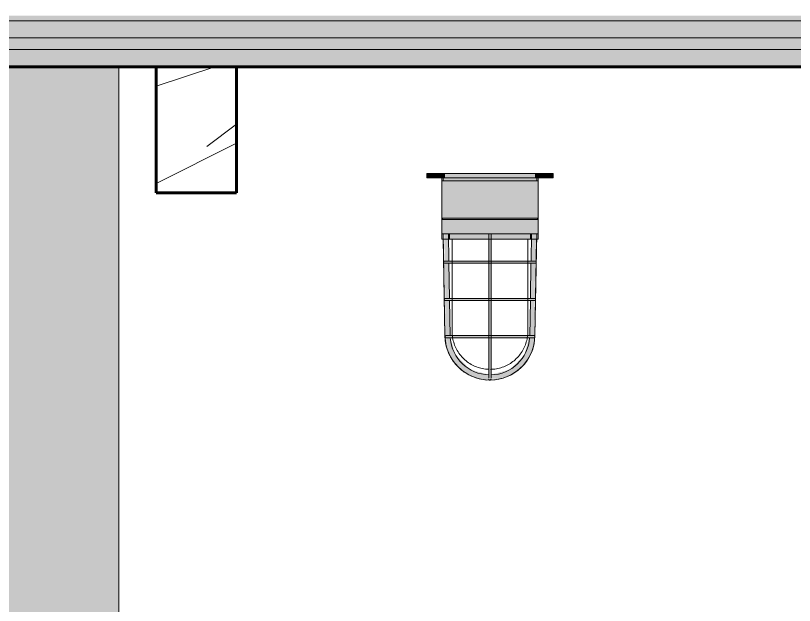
# Model space of a CAD drawing. Header units: inches. Extents: x 2872 to 9394, y -6 to 375.
# Drawn here: x 6755.53 to 6789.47, y 241.53 to 267.23 of the extents above; entities that cross this region are included whole.
import ezdxf

# ---------------------------------------------------------------- set-up
doc = ezdxf.new("R2010")
doc.units = ezdxf.units.IN
doc.header["$MEASUREMENT"] = 0
for name, color, linetype, lineweight in [('0-3', 10, 'Continuous', 9), ('0-4', 90, 'Continuous', 5), ('A-FLOR-1', 8, 'Continuous', 5), ('A-FLOR-2', 7, 'Continuous', 60), ('A-FLOR-MCUT-1', 250, 'Continuous', 18), ('A-FLOR-PATT-2', 253, 'Continuous', 9), ('A-FLOR-PATT-3', 10, 'Continuous', 9), ('E-LITE-EQPM', 33, 'Continuous', 9), ('I-WALL', 2, 'Continuous', 18), ('I-WALL-1', 2, 'Continuous', 5), ('S-BEAM', 12, 'Continuous', 9), ('S-BEAM-3', 7, 'Continuous', 60)]:
    doc.layers.add(name, color=color, linetype=linetype, lineweight=lineweight)
pattern_1 = [(0, (0, 0), (0, 2.399), []), (315, (0, 0), (2.3985062, 0), [3.393, -3.393]), (45, (0, 0), (2.3985062, 0), [3.393, -3.393])]

# ---------------------------------------------------------------- blocks, each defined once
blk = doc.blocks.new('CTR - 1st Phase - Shell_rvt-6-INTERIOR ELEVATION - CORRIDOR EAST _202_E_ - 2ND FLOOR - WEST WALL')
at = {"layer": 'A-FLOR-1'}
blk.add_hatch(color=256, dxfattribs=at).paths.add_polyline_path([(2972.63, 265.75), (3479.224, 265.75), (3479.224, 266), (3481.174, 266), (3481.174, 266.25), (2447.196, 266.25), (2447.196, 265.75), (2964.407, 265.75)], flags=0)
at = {"layer": 'A-FLOR-PATT-2'}
h = blk.add_hatch(dxfattribs=at)
h.set_pattern_fill('FP_2', color=256, style=0, pattern_type=2)
h.set_pattern_definition([(0, (0, 0), (7.68, 1.92), [0.634, -5.126, 0.634, -5.126, -30.72]), (0, (0, 0), (7.68, 1.92), [-11.52, 0.634, -10.886, 0.634, -5.126, -13.44]), (0, (0, 0), (7.68, 1.92), [-28.8, 0.634, -3.206, 0.634, -8.966]), (120, (2.88, 0.96), (-5.5027688, 5.6910751), [0.634, -5.126, 0.634, -5.126, -30.72]), (120, (2.88, 0.96), (-5.5027688, 5.6910751), [-11.52, 0.634, -10.886, 0.634, -5.126, -13.44]), (120, (2.88, 0.96), (-5.5027688, 5.6910751), [-28.8, 0.634, -3.206, 0.634, -8.966]), (240, (3.84, 4.8), (-2.1772312, -7.6110751), [0.634, -5.126, 0.634, -5.126, -30.72]), (240, (3.84, 4.8), (-2.1772312, -7.6110751), [-11.52, 0.634, -10.886, 0.634, -5.126, -13.44]), (240, (3.84, 4.8), (-2.1772312, -7.6110751), [-28.8, 0.634, -3.206, 0.634, -8.966])])
h.paths.add_polyline_path([(2980.854, 266.25), (3481.174, 266.25), (3481.174, 267), (2447.196, 267), (2447.196, 266.25), (2972.63, 266.25)], flags=0)
at = {"layer": 'A-FLOR-PATT-3'}
h = blk.add_hatch(dxfattribs=at)
h.set_pattern_fill('FP_3', color=256, style=0, pattern_type=2)
h.set_pattern_definition(pattern_1)
h.paths.add_polyline_path([(3479.224, 267), (3481.174, 267), (3481.174, 267.226), (2447.196, 267.226), (2447.196, 267), (3466.063, 267)], flags=0)
h = blk.add_hatch(dxfattribs=at)
h.set_pattern_fill('FP_3', color=256, style=0, pattern_type=2)
h.set_pattern_definition(pattern_1)
h.paths.add_polyline_path([(3309.809, 265), (3479.224, 265), (3479.224, 265.75), (2447.196, 265.75), (2447.196, 265), (3304.475, 265)], flags=0)
at = {"layer": 'A-FLOR-2'}
blk.add_line((2447.196, 265), (3481.174, 265), dxfattribs=at)
at = {"layer": 'A-FLOR-MCUT-1'}
for p, q in [((3481.174, 267), (2447.196, 267)), ((3481.174, 266.25), (2447.196, 266.25)), ((3481.174, 265.75), (2447.196, 265.75))]:
    blk.add_line(p, q, dxfattribs=at)
blk = doc.blocks.new('LVL-Laminated Veneer Lumber - 4X6 S_ PINE - NO_ 1-V58-INTERIOR ELEVATION - CORRIDOR EAST _202_E_ - 2ND FLOOR - WEST WALL')
at = {"layer": 'S-BEAM'}
h = blk.add_hatch(dxfattribs=at)
h.set_pattern_fill('FP_36', color=256, style=0, pattern_type=2)
h.set_pattern_definition([(216.87, (3.199, 7.997), (23.9897714, 15.9936429), [3.998, -35.986]), (206.565, (7.997, 5.598), (-7.9970807, -7.996619), [8.941, -8.941]), (198.435, (7.997, 1.599), (-15.9938446, -7.9970983), [5.058, -20.23])])
h.paths.add_polyline_path([(2658.874, 259.5), (2658.874, 265), (2655.374, 265), (2655.374, 259.5)], flags=0)
at = {"layer": 'S-BEAM-3'}
for p, q in [((2658.874, 265), (2655.374, 265)), ((2655.374, 265), (2655.374, 259.5)), ((2658.874, 259.5), (2658.874, 265)), ((2655.374, 259.5), (2658.874, 259.5))]:
    blk.add_line(p, q, dxfattribs=at)
blk = doc.blocks.new('CTR - 1st Phase - Structure_rvt-6-INTERIOR ELEVATION - CORRIDOR EAST _202_E_ - 2ND FLOOR - WEST WALL')
at = {"layer": '0-3'}
blk.add_blockref('LVL-Laminated Veneer Lumber - 4X6 S_ PINE - NO_ 1-V58-INTERIOR ELEVATION - CORRIDOR EAST _202_E_ - 2ND FLOOR - WEST WALL', (0, 0), dxfattribs=at)
blk = doc.blocks.new('Lighting-Flood-Cooper-All-Pro-VT1730-LED - Lighting-Flood-Cooper-All-Pro-VT1730-LED-2279368-INTERIOR ELEVATION - CORRIDOR EAST _202_E_ - 2ND FLOOR - WEST WALL')
at = {"layer": 'E-LITE-EQPM'}
for points in [[(2859.219, 260.156), (2859.367, 260.156), (2859.367, 260.344), (2859.176, 260.344), (2859.19, 260.156)], [(2859.367, 260.156), (2859.575, 260.156), (2859.575, 260.344), (2859.367, 260.344)], [(2859.72, 260.156), (2859.938, 260.156), (2859.924, 260.344), (2859.575, 260.344), (2859.575, 260.156)], [(2863.326, 258.406), (2864.024, 258.406), (2864.024, 260.031), (2859.824, 260.031), (2859.824, 258.406), (2863.233, 258.406)], [(2863.524, 260.031), (2863.961, 260.031), (2863.961, 260.156), (2859.886, 260.156), (2859.886, 260.031), (2863.477, 260.031)], [(2863.816, 260.156), (2863.909, 260.156), (2863.899, 260.344), (2859.938, 260.344), (2859.949, 260.156), (2863.809, 260.156)], [(2863.909, 260.156), (2864.272, 260.156), (2864.272, 260.344), (2863.909, 260.344), (2863.909, 260.195)], [(2864.272, 260.156), (2864.481, 260.156), (2864.481, 260.344), (2864.272, 260.344)], [(2864.672, 260.156), (2864.657, 260.344), (2864.481, 260.344), (2864.481, 260.156), (2864.657, 260.156)], [(2863.735, 257.719), (2864.024, 257.719), (2864.024, 258.344), (2859.824, 258.344), (2859.824, 257.719), (2863.735, 257.719)], [(2862.243, 258.344), (2863.992, 258.344), (2863.992, 258.406), (2859.855, 258.406), (2859.855, 258.344), (2862.011, 258.344)], [(2859.965, 253.272), (2860.008, 253.283), (2859.909, 257.719), (2859.887, 257.719), (2859.938, 254.662), (2859.952, 254.176), (2859.965, 253.272)], [(2863.883, 253.272), (2863.939, 256.33), (2863.947, 256.972), (2863.955, 257.719), (2863.916, 257.719), (2863.85, 253.273), (2863.877, 253.272)], [(2863.574, 254.815), (2863.884, 254.833), (2863.857, 254.908), (2861.971, 254.888), (2861.924, 254.864), (2861.877, 254.89), (2861.869, 254.908), (2859.971, 254.891), (2859.963, 254.833), (2860.124, 254.815), (2860.223, 254.815), (2861.877, 254.819), (2861.896, 254.855), (2861.94, 254.859), (2861.971, 254.836), (2861.971, 254.815), (2863.542, 254.815)], [(2861.868, 251.346), (2862.206, 251.37), (2862.501, 251.438), (2862.782, 251.547), (2863.195, 251.811), (2863.415, 252.043), (2863.639, 252.364), (2863.751, 252.616), (2863.831, 252.87), (2863.861, 253.043), (2863.861, 253.273), (2863.85, 253.258), (2863.831, 253.205), (2863.819, 253.19), (2863.613, 252.422), (2863.106, 251.8), (2862.345, 251.438), (2861.948, 251.42), (2861.912, 251.362), (2861.891, 251.378), (2861.889, 251.431), (2861.877, 251.438), (2861.459, 251.459), (2860.741, 251.8), (2860.209, 252.454), (2860.009, 253.208), (2859.994, 253.209), (2859.978, 253.272), (2859.97, 253.272), (2860.017, 252.87), (2860.042, 252.751), (2860.266, 252.256), (2860.588, 251.872), (2860.857, 251.668), (2861.1, 251.526), (2861.608, 251.37), (2861.823, 251.356)], [(2862.35, 253.19), (2863.853, 253.209), (2863.827, 253.283), (2861.958, 253.266), (2861.94, 253.241), (2861.897, 253.248), (2861.888, 253.281), (2861.877, 253.283), (2860, 253.263), (2859.998, 253.209), (2860.465, 253.19), (2861.881, 253.193), (2861.899, 253.231), (2861.956, 253.225), (2861.971, 253.19), (2862.345, 253.19)]]:
    blk.add_hatch(color=256, dxfattribs=at).paths.add_polyline_path(points, flags=0)
h = blk.add_hatch(color=256, dxfattribs=at)
h.paths.add_polyline_path([(2861.971, 251.438), (2862.345, 251.438), (2863.107, 251.8), (2863.639, 252.454), (2863.822, 253.203), (2863.633, 253.19), (2863.415, 252.422), (2862.782, 251.8), (2861.971, 251.585), (2861.971, 251.526)], flags=0)
h.paths.add_polyline_path([(2861.673, 251.438), (2861.877, 251.438), (2861.877, 251.585), (2861.066, 251.8), (2860.422, 252.458), (2860.192, 253.19), (2860.027, 253.199), (2860.209, 252.454), (2860.741, 251.8), (2861.502, 251.438), (2861.608, 251.438)], flags=0)
h.paths.add_polyline_path([(2860.009, 253.28), (2860.093, 253.283), (2860.19, 253.283), (2860.163, 254.823), (2860.046, 254.82), (2859.982, 254.815), (2860.008, 253.283)], flags=0)
h.paths.add_polyline_path([(2863.839, 253.28), (2863.866, 254.83), (2863.684, 254.815), (2863.675, 253.283), (2863.839, 253.28)], flags=0)
h.paths.add_polyline_path([(2859.98, 254.905), (2860.062, 254.908), (2860.161, 254.921), (2860.135, 256.449), (2860.026, 256.443), (2859.953, 256.44), (2859.98, 254.908)], flags=0)
h.paths.add_polyline_path([(2863.867, 254.905), (2863.894, 256.455), (2863.713, 256.44), (2863.686, 254.908), (2863.857, 254.908)], flags=0)
h.paths.add_polyline_path([(2859.952, 256.53), (2860.035, 256.533), (2860.133, 256.533), (2860.112, 257.719), (2859.931, 257.719), (2859.952, 256.533)], flags=0)
h.paths.add_polyline_path([(2863.896, 256.53), (2863.916, 257.719), (2863.735, 257.719), (2863.735, 256.533), (2863.885, 256.533)], flags=0)
h = blk.add_hatch(color=256, dxfattribs=at)
h.paths.add_polyline_path([(2863.664, 257.493), (2863.692, 257.493), (2863.692, 257.719), (2861.959, 257.719), (2861.98, 257.493), (2863.574, 257.493)], flags=0)
h.paths.add_polyline_path([(2860.303, 257.493), (2861.879, 257.493), (2861.877, 257.719), (2860.156, 257.719), (2860.156, 257.493), (2860.274, 257.493)], flags=0)
h = blk.add_hatch(color=256, dxfattribs=at)
h.paths.add_polyline_path([(2861.918, 253.272), (2861.959, 253.283), (2861.971, 254.044), (2861.956, 254.85), (2861.924, 254.859), (2861.877, 254.839), (2861.897, 253.272), (2861.908, 253.272)], flags=0)
h.paths.add_polyline_path([(2861.933, 254.864), (2861.971, 254.896), (2861.952, 256.476), (2861.951, 256.499), (2861.971, 256.533), (2861.95, 257.719), (2861.888, 257.7), (2861.877, 256.972), (2861.899, 256.492), (2861.89, 256.476), (2861.877, 256.44), (2861.896, 254.871), (2861.924, 254.864)], flags=0)
h = blk.add_hatch(color=256, dxfattribs=at)
h.paths.add_polyline_path([(2863.434, 256.44), (2863.912, 256.458), (2863.885, 256.533), (2861.971, 256.512), (2861.954, 256.475), (2861.971, 256.44), (2863.427, 256.44)], flags=0)
h.paths.add_polyline_path([(2860.098, 256.44), (2860.186, 256.44), (2861.877, 256.444), (2861.899, 256.483), (2861.891, 256.499), (2861.825, 256.533), (2859.95, 256.53), (2859.935, 256.458), (2860.083, 256.44)], flags=0)
h = blk.add_hatch(color=256, dxfattribs=at)
h.paths.add_polyline_path([(2861.929, 251.356), (2861.971, 251.557), (2861.95, 253.071), (2861.947, 253.233), (2861.889, 253.225), (2861.881, 253.19), (2861.877, 251.438), (2861.906, 251.42), (2861.906, 251.364), (2861.925, 251.357)], flags=0)
h.paths.add_polyline_path([(2861.924, 253.238), (2861.946, 253.242), (2861.95, 253.272), (2861.89, 253.254), (2861.921, 253.239)], flags=0)
for p, q in [((2859.174, 260.344), (2859.174, 260.156)), ((2859.176, 260.344), (2859.367, 260.344)), ((2859.367, 260.156), (2859.176, 260.156)), ((2859.367, 260.344), (2859.575, 260.344)), ((2859.367, 260.344), (2859.367, 260.156)), ((2859.575, 260.156), (2859.367, 260.156)), ((2859.575, 260.344), (2859.938, 260.344)), ((2859.938, 260.156), (2859.575, 260.156)), ((2859.824, 257.493), (2859.824, 260.344)), ((2859.824, 260.344), (2864.024, 260.344)), ((2859.824, 260.031), (2859.824, 258.406)), ((2859.824, 260.031), (2864.024, 260.031)), ((2859.886, 260.156), (2859.886, 260.031)), ((2859.938, 260.344), (2863.909, 260.344)), ((2859.938, 260.156), (2859.938, 260.344)), ((2863.909, 260.156), (2859.938, 260.156)), ((2863.909, 260.344), (2864.272, 260.344)), ((2863.909, 260.344), (2863.909, 260.156)), ((2864.272, 260.156), (2863.909, 260.156)), ((2863.961, 260.031), (2863.961, 260.156)), ((2864.024, 260.344), (2864.024, 257.493)), ((2864.024, 258.406), (2864.024, 260.031)), ((2864.272, 260.344), (2864.481, 260.344)), ((2864.481, 260.156), (2864.272, 260.156)), ((2864.481, 260.344), (2864.672, 260.344)), ((2864.481, 260.344), (2864.481, 260.156)), ((2864.672, 260.156), (2864.481, 260.156)), ((2864.674, 260.156), (2864.674, 260.344)), ((2859.824, 258.406), (2864.024, 258.406)), ((2859.824, 258.344), (2859.824, 257.719)), ((2859.824, 258.344), (2864.024, 258.344)), ((2859.855, 258.406), (2859.855, 258.344)), ((2863.992, 258.344), (2863.992, 258.406)), ((2864.024, 257.719), (2864.024, 258.344)), ((2859.824, 257.719), (2864.024, 257.719)), ((2859.884, 257.719), (2859.962, 253.272)), ((2860.113, 257.719), (2860.133, 256.533)), ((2860.156, 257.719), (2860.156, 257.493)), ((2861.877, 257.72), (2861.877, 253.273)), ((2861.971, 253.273), (2861.971, 257.72)), ((2863.692, 257.493), (2863.692, 257.719)), ((2863.735, 257.719), (2863.714, 256.533)), ((2863.886, 253.272), (2863.963, 257.719)), ((2864.024, 257.493), (2859.824, 257.493)), ((2859.888, 257.493), (2859.962, 253.274)), ((2860.156, 257.493), (2861.879, 257.493)), ((2860.274, 257.493), (2860.274, 253.465)), ((2861.969, 257.493), (2863.692, 257.493)), ((2863.574, 253.465), (2863.574, 257.493)), ((2863.959, 257.493), (2863.886, 253.274)), ((2860.076, 256.44), (2860.103, 256.44)), ((2860.135, 256.449), (2860.161, 254.921)), ((2863.713, 256.44), (2863.686, 254.921)), ((2860.103, 254.815), (2860.122, 254.815)), ((2860.163, 254.823), (2860.19, 253.279)), ((2863.684, 254.818), (2863.657, 253.279)), ((2860.131, 253.19), (2860.151, 253.19)), ((2861.877, 253.189), (2861.877, 252.897)), ((2861.877, 251.585), (2861.877, 251.8)), ((2861.877, 251.438), (2861.877, 251.572)), ((2861.971, 251.8), (2861.971, 251.585)), ((2861.971, 251.572), (2861.971, 251.438))]:
    blk.add_line(p, q, dxfattribs=at)
at = {"layer": 'E-LITE-EQPM', "flags": 128}
for points in [[(2859.952, 256.44), (2859.95, 256.44), (2859.948, 256.44), (2859.946, 256.44), (2859.944, 256.44), (2859.942, 256.441), (2859.941, 256.441), (2859.939, 256.441), (2859.937, 256.442), (2859.935, 256.443), (2859.934, 256.443), (2859.932, 256.444), (2859.93, 256.445), (2859.928, 256.446), (2859.927, 256.447), (2859.925, 256.448), (2859.924, 256.449), (2859.922, 256.45), (2859.921, 256.451), (2859.919, 256.453), (2859.918, 256.454), (2859.917, 256.455), (2859.916, 256.457), (2859.914, 256.458), (2859.913, 256.46), (2859.912, 256.461), (2859.911, 256.463), (2859.91, 256.464), (2859.91, 256.466), (2859.909, 256.468), (2859.908, 256.47), (2859.907, 256.471), (2859.907, 256.473), (2859.906, 256.475), (2859.906, 256.477), (2859.906, 256.479), (2859.905, 256.48), (2859.905, 256.482), (2859.905, 256.484), (2859.905, 256.486), (2859.905, 256.488), (2859.905, 256.49), (2859.905, 256.492), (2859.905, 256.493), (2859.906, 256.495), (2859.906, 256.497), (2859.907, 256.499), (2859.907, 256.501), (2859.908, 256.503), (2859.908, 256.504), (2859.909, 256.506), (2859.91, 256.508), (2859.911, 256.509), (2859.912, 256.511), (2859.913, 256.513), (2859.914, 256.514), (2859.915, 256.516), (2859.916, 256.517), (2859.917, 256.518), (2859.919, 256.52), (2859.92, 256.521), (2859.922, 256.522), (2859.923, 256.523), (2859.924, 256.525), (2859.926, 256.526), (2859.928, 256.527), (2859.929, 256.528), (2859.931, 256.528), (2859.933, 256.529), (2859.934, 256.53), (2859.936, 256.531), (2859.938, 256.531), (2859.94, 256.532), (2859.941, 256.532), (2859.943, 256.533), (2859.945, 256.533), (2859.947, 256.533), (2859.949, 256.533), (2859.951, 256.533), (2859.952, 256.533)], [(2859.952, 256.533), (2859.953, 256.533), (2859.958, 256.533), (2859.966, 256.533), (2859.977, 256.533), (2859.991, 256.533), (2860.008, 256.533)], [(2863.896, 256.533), (2863.894, 256.533), (2863.889, 256.533), (2863.882, 256.533), (2863.871, 256.533), (2863.856, 256.533), (2863.839, 256.533), (2863.819, 256.533), (2863.796, 256.533), (2863.769, 256.533), (2863.74, 256.533), (2863.708, 256.533), (2863.673, 256.533), (2863.635, 256.533), (2863.594, 256.533), (2863.551, 256.533), (2863.505, 256.533), (2863.457, 256.533), (2863.406, 256.533), (2863.353, 256.533), (2863.298, 256.533), (2863.24, 256.533), (2863.18, 256.533), (2863.118, 256.533), (2863.055, 256.533), (2862.989, 256.533), (2862.922, 256.533), (2862.853, 256.533), (2862.783, 256.533), (2862.711, 256.533), (2862.638, 256.533), (2862.564, 256.533), (2862.489, 256.533), (2862.413, 256.533), (2862.336, 256.533), (2862.259, 256.533), (2862.181, 256.533), (2862.103, 256.533), (2862.024, 256.533), (2861.945, 256.533), (2861.866, 256.533), (2861.787, 256.533), (2861.709, 256.533), (2861.631, 256.533), (2861.553, 256.533), (2861.476, 256.533), (2861.399, 256.533), (2861.324, 256.533), (2861.249, 256.533), (2861.175, 256.533), (2861.103, 256.533), (2861.032, 256.533), (2860.962, 256.533), (2860.894, 256.533), (2860.828, 256.533), (2860.763, 256.533), (2860.7, 256.533), (2860.64, 256.533), (2860.581, 256.533), (2860.524, 256.533), (2860.47, 256.533), (2860.418, 256.533), (2860.368, 256.533), (2860.321, 256.533), (2860.276, 256.533), (2860.234, 256.533), (2860.195, 256.533), (2860.158, 256.533), (2860.124, 256.533), (2860.094, 256.533), (2860.066, 256.533), (2860.041, 256.533), (2860.019, 256.533), (2860, 256.533), (2859.984, 256.533), (2859.972, 256.533), (2859.962, 256.533), (2859.956, 256.533), (2859.952, 256.533), (2859.952, 256.533)], [(2860.019, 256.44), (2860, 256.44), (2859.984, 256.44), (2859.972, 256.44), (2859.962, 256.44), (2859.956, 256.44), (2859.952, 256.44), (2859.952, 256.44)], [(2859.952, 256.44), (2859.953, 256.44), (2859.958, 256.44), (2859.966, 256.44), (2859.977, 256.44), (2859.991, 256.44), (2860.008, 256.44), (2860.029, 256.44), (2860.052, 256.44), (2860.078, 256.44), (2860.107, 256.44), (2860.14, 256.44), (2860.175, 256.44), (2860.212, 256.44), (2860.253, 256.44), (2860.296, 256.44), (2860.342, 256.44), (2860.39, 256.44), (2860.441, 256.44), (2860.494, 256.44), (2860.55, 256.44), (2860.608, 256.44), (2860.667, 256.44), (2860.729, 256.44), (2860.793, 256.44), (2860.858, 256.44), (2860.925, 256.44), (2860.994, 256.44), (2861.065, 256.44), (2861.136, 256.44), (2861.209, 256.44), (2861.283, 256.44), (2861.358, 256.44), (2861.434, 256.44), (2861.511, 256.44), (2861.589, 256.44), (2861.667, 256.44), (2861.745, 256.44), (2861.824, 256.44), (2861.902, 256.44), (2861.981, 256.44), (2862.06, 256.44), (2862.139, 256.44), (2862.217, 256.44), (2862.295, 256.44), (2862.372, 256.44), (2862.448, 256.44), (2862.524, 256.44), (2862.598, 256.44), (2862.672, 256.44), (2862.744, 256.44), (2862.815, 256.44), (2862.885, 256.44), (2862.953, 256.44), (2863.02, 256.44), (2863.084, 256.44), (2863.147, 256.44), (2863.208, 256.44), (2863.267, 256.44), (2863.323, 256.44), (2863.378, 256.44), (2863.43, 256.44), (2863.48, 256.44), (2863.527, 256.44), (2863.571, 256.44), (2863.613, 256.44), (2863.653, 256.44), (2863.689, 256.44), (2863.723, 256.44), (2863.754, 256.44), (2863.782, 256.44), (2863.807, 256.44), (2863.829, 256.44), (2863.847, 256.44), (2863.863, 256.44), (2863.876, 256.44), (2863.886, 256.44), (2863.892, 256.44), (2863.895, 256.44), (2863.896, 256.44)], [(2863.896, 256.44), (2863.894, 256.44), (2863.889, 256.44), (2863.882, 256.44), (2863.871, 256.44), (2863.856, 256.44), (2863.839, 256.44), (2863.819, 256.44)], [(2863.829, 256.533), (2863.847, 256.533), (2863.863, 256.533), (2863.876, 256.533), (2863.886, 256.533), (2863.892, 256.533), (2863.895, 256.533), (2863.896, 256.533)], [(2863.896, 256.533), (2863.898, 256.533), (2863.899, 256.533), (2863.901, 256.533), (2863.903, 256.533), (2863.905, 256.532), (2863.907, 256.532), (2863.909, 256.532), (2863.91, 256.531), (2863.912, 256.53), (2863.914, 256.53), (2863.916, 256.529), (2863.917, 256.528), (2863.919, 256.527), (2863.921, 256.526), (2863.922, 256.525), (2863.924, 256.524), (2863.925, 256.523), (2863.927, 256.522), (2863.928, 256.52), (2863.929, 256.519), (2863.931, 256.518), (2863.932, 256.516), (2863.933, 256.515), (2863.934, 256.513), (2863.935, 256.512), (2863.936, 256.51), (2863.937, 256.509), (2863.938, 256.507), (2863.939, 256.505), (2863.939, 256.503), (2863.94, 256.502), (2863.941, 256.5), (2863.941, 256.498), (2863.942, 256.496), (2863.942, 256.494), (2863.942, 256.493), (2863.942, 256.491), (2863.943, 256.489), (2863.943, 256.487), (2863.943, 256.485), (2863.942, 256.483), (2863.942, 256.481), (2863.942, 256.48), (2863.942, 256.478), (2863.941, 256.476), (2863.941, 256.474), (2863.94, 256.472), (2863.94, 256.47), (2863.939, 256.469), (2863.938, 256.467), (2863.938, 256.465), (2863.937, 256.464), (2863.936, 256.462), (2863.935, 256.46), (2863.934, 256.459), (2863.932, 256.457), (2863.931, 256.456), (2863.93, 256.455), (2863.929, 256.453), (2863.927, 256.452), (2863.926, 256.451), (2863.924, 256.45), (2863.923, 256.448), (2863.921, 256.447), (2863.92, 256.446), (2863.918, 256.445), (2863.917, 256.445), (2863.915, 256.444), (2863.913, 256.443), (2863.911, 256.442), (2863.91, 256.442), (2863.908, 256.441), (2863.906, 256.441), (2863.904, 256.44), (2863.902, 256.44), (2863.9, 256.44), (2863.899, 256.44), (2863.897, 256.44), (2863.896, 256.44)], [(2859.98, 254.815), (2859.978, 254.815), (2859.976, 254.815), (2859.974, 254.815), (2859.972, 254.815), (2859.97, 254.816), (2859.968, 254.816), (2859.967, 254.816), (2859.965, 254.817), (2859.963, 254.818), (2859.961, 254.818), (2859.96, 254.819), (2859.958, 254.82), (2859.956, 254.821), (2859.955, 254.822), (2859.953, 254.823), (2859.952, 254.824), (2859.95, 254.825), (2859.949, 254.826), (2859.947, 254.828), (2859.946, 254.829), (2859.945, 254.83), (2859.943, 254.832), (2859.942, 254.833), (2859.941, 254.835), (2859.94, 254.836), (2859.939, 254.838), (2859.938, 254.839), (2859.937, 254.841), (2859.937, 254.843), (2859.936, 254.845), (2859.935, 254.846), (2859.935, 254.848), (2859.934, 254.85), (2859.934, 254.852), (2859.933, 254.854), (2859.933, 254.855), (2859.933, 254.857), (2859.933, 254.859), (2859.933, 254.861), (2859.933, 254.863), (2859.933, 254.865), (2859.933, 254.867), (2859.933, 254.868), (2859.934, 254.87), (2859.934, 254.872), (2859.934, 254.874), (2859.935, 254.876), (2859.936, 254.878), (2859.936, 254.879), (2859.937, 254.881), (2859.938, 254.883), (2859.939, 254.884), (2859.94, 254.886), (2859.941, 254.888), (2859.942, 254.889), (2859.943, 254.891), (2859.944, 254.892), (2859.945, 254.893), (2859.947, 254.895), (2859.948, 254.896), (2859.949, 254.897), (2859.951, 254.898), (2859.952, 254.9), (2859.954, 254.901), (2859.955, 254.902), (2859.957, 254.903), (2859.959, 254.903), (2859.96, 254.904), (2859.962, 254.905), (2859.964, 254.906), (2859.966, 254.906), (2859.967, 254.907), (2859.969, 254.907), (2859.971, 254.908), (2859.973, 254.908), (2859.975, 254.908), (2859.977, 254.908), (2859.979, 254.908), (2859.98, 254.908)], [(2859.98, 254.908), (2859.981, 254.908), (2859.986, 254.908), (2859.994, 254.908), (2860.004, 254.908), (2860.018, 254.908), (2860.035, 254.908), (2860.055, 254.908)], [(2863.868, 254.908), (2863.866, 254.908), (2863.862, 254.908), (2863.854, 254.908), (2863.843, 254.908), (2863.829, 254.908), (2863.812, 254.908), (2863.792, 254.908), (2863.769, 254.908), (2863.743, 254.908), (2863.714, 254.908), (2863.683, 254.908), (2863.648, 254.908), (2863.611, 254.908), (2863.571, 254.908), (2863.528, 254.908), (2863.483, 254.908), (2863.435, 254.908), (2863.385, 254.908), (2863.333, 254.908), (2863.278, 254.908), (2863.221, 254.908), (2863.162, 254.908), (2863.102, 254.908), (2863.039, 254.908), (2862.974, 254.908), (2862.908, 254.908), (2862.84, 254.908), (2862.771, 254.908), (2862.7, 254.908), (2862.628, 254.908), (2862.555, 254.908), (2862.481, 254.908), (2862.406, 254.908), (2862.331, 254.908), (2862.254, 254.908), (2862.177, 254.908), (2862.1, 254.908), (2862.022, 254.908), (2861.945, 254.908), (2861.867, 254.908), (2861.789, 254.908), (2861.712, 254.908), (2861.635, 254.908), (2861.558, 254.908), (2861.482, 254.908), (2861.407, 254.908), (2861.332, 254.908), (2861.259, 254.908), (2861.186, 254.908), (2861.115, 254.908), (2861.045, 254.908), (2860.976, 254.908), (2860.909, 254.908), (2860.843, 254.908), (2860.78, 254.908), (2860.718, 254.908), (2860.658, 254.908), (2860.6, 254.908), (2860.544, 254.908), (2860.49, 254.908), (2860.439, 254.908), (2860.39, 254.908), (2860.343, 254.908), (2860.299, 254.908), (2860.258, 254.908), (2860.219, 254.908), (2860.183, 254.908), (2860.15, 254.908), (2860.119, 254.908), (2860.092, 254.908), (2860.067, 254.908), (2860.046, 254.908), (2860.027, 254.908), (2860.012, 254.908), (2859.999, 254.908), (2859.99, 254.908), (2859.983, 254.908), (2859.98, 254.908), (2859.98, 254.908)], [(2860.046, 254.815), (2860.027, 254.815), (2860.012, 254.815), (2859.999, 254.815), (2859.99, 254.815), (2859.983, 254.815), (2859.98, 254.815), (2859.98, 254.815)], [(2859.98, 254.815), (2859.981, 254.815), (2859.986, 254.815), (2859.994, 254.815), (2860.004, 254.815), (2860.018, 254.815), (2860.035, 254.815), (2860.055, 254.815), (2860.078, 254.815), (2860.104, 254.815), (2860.133, 254.815), (2860.165, 254.815), (2860.199, 254.815), (2860.237, 254.815), (2860.277, 254.815), (2860.319, 254.815), (2860.364, 254.815), (2860.412, 254.815), (2860.462, 254.815), (2860.515, 254.815), (2860.569, 254.815), (2860.626, 254.815), (2860.685, 254.815), (2860.746, 254.815), (2860.809, 254.815), (2860.873, 254.815), (2860.94, 254.815), (2861.007, 254.815), (2861.077, 254.815), (2861.147, 254.815), (2861.219, 254.815), (2861.292, 254.815), (2861.366, 254.815), (2861.441, 254.815), (2861.517, 254.815), (2861.593, 254.815), (2861.67, 254.815), (2861.747, 254.815), (2861.825, 254.815), (2861.903, 254.815), (2861.981, 254.815), (2862.058, 254.815), (2862.136, 254.815), (2862.213, 254.815), (2862.289, 254.815), (2862.365, 254.815), (2862.441, 254.815), (2862.515, 254.815), (2862.589, 254.815), (2862.661, 254.815), (2862.733, 254.815), (2862.803, 254.815), (2862.871, 254.815), (2862.939, 254.815), (2863.004, 254.815), (2863.068, 254.815), (2863.13, 254.815), (2863.19, 254.815), (2863.248, 254.815), (2863.304, 254.815), (2863.357, 254.815), (2863.409, 254.815), (2863.458, 254.815), (2863.504, 254.815), (2863.548, 254.815), (2863.59, 254.815), (2863.628, 254.815), (2863.664, 254.815), (2863.698, 254.815), (2863.728, 254.815), (2863.756, 254.815), (2863.78, 254.815), (2863.802, 254.815), (2863.82, 254.815), (2863.836, 254.815), (2863.848, 254.815), (2863.858, 254.815), (2863.864, 254.815), (2863.867, 254.815), (2863.868, 254.815)], [(2863.868, 254.815), (2863.866, 254.815), (2863.862, 254.815), (2863.854, 254.815), (2863.843, 254.815), (2863.829, 254.815), (2863.812, 254.815), (2863.792, 254.815)], [(2863.802, 254.908), (2863.82, 254.908), (2863.836, 254.908), (2863.848, 254.908), (2863.858, 254.908), (2863.864, 254.908), (2863.867, 254.908), (2863.868, 254.908)], [(2863.868, 254.908), (2863.87, 254.908), (2863.872, 254.908), (2863.873, 254.908), (2863.875, 254.908), (2863.877, 254.907), (2863.879, 254.907), (2863.881, 254.907), (2863.883, 254.906), (2863.884, 254.905), (2863.886, 254.905), (2863.888, 254.904), (2863.89, 254.903), (2863.891, 254.902), (2863.893, 254.901), (2863.894, 254.9), (2863.896, 254.899), (2863.897, 254.898), (2863.899, 254.897), (2863.9, 254.895), (2863.902, 254.894), (2863.903, 254.893), (2863.904, 254.891), (2863.905, 254.89), (2863.906, 254.888), (2863.907, 254.887), (2863.908, 254.885), (2863.909, 254.884), (2863.91, 254.882), (2863.911, 254.88), (2863.912, 254.878), (2863.912, 254.877), (2863.913, 254.875), (2863.913, 254.873), (2863.914, 254.871), (2863.914, 254.869), (2863.914, 254.868), (2863.915, 254.866), (2863.915, 254.864), (2863.915, 254.862), (2863.915, 254.86), (2863.915, 254.858), (2863.914, 254.856), (2863.914, 254.855), (2863.914, 254.853), (2863.914, 254.851), (2863.913, 254.849), (2863.913, 254.847), (2863.912, 254.845), (2863.911, 254.844), (2863.911, 254.842), (2863.91, 254.84), (2863.909, 254.839), (2863.908, 254.837), (2863.907, 254.835), (2863.906, 254.834), (2863.905, 254.832), (2863.903, 254.831), (2863.902, 254.83), (2863.901, 254.828), (2863.9, 254.827), (2863.898, 254.826), (2863.897, 254.825), (2863.895, 254.823), (2863.894, 254.822), (2863.892, 254.821), (2863.89, 254.82), (2863.889, 254.82), (2863.887, 254.819), (2863.885, 254.818), (2863.884, 254.817), (2863.882, 254.817), (2863.88, 254.816), (2863.878, 254.816), (2863.876, 254.815), (2863.875, 254.815), (2863.873, 254.815), (2863.871, 254.815), (2863.869, 254.815), (2863.868, 254.815)], [(2863.886, 253.272), (2863.848, 252.922), (2863.748, 252.584), (2863.589, 252.269), (2863.377, 251.988), (2863.117, 251.749), (2862.82, 251.561), (2862.493, 251.428), (2862.148, 251.357), (2861.795, 251.348), (2861.447, 251.403), (2861.114, 251.519), (2860.807, 251.693), (2860.537, 251.918), (2860.311, 252.189), (2860.137, 252.495), (2860.021, 252.828), (2859.962, 253.272)], [(2860.01, 253.19), (2860.008, 253.19), (2860.006, 253.19), (2860.005, 253.19), (2860.003, 253.19), (2860.001, 253.191), (2859.999, 253.191), (2859.997, 253.191), (2859.995, 253.192), (2859.994, 253.193), (2859.992, 253.193), (2859.99, 253.194), (2859.989, 253.195), (2859.987, 253.196), (2859.985, 253.197), (2859.984, 253.198), (2859.982, 253.199), (2859.981, 253.2), (2859.979, 253.201), (2859.978, 253.203), (2859.977, 253.204), (2859.975, 253.205), (2859.974, 253.207), (2859.973, 253.208), (2859.972, 253.21), (2859.971, 253.211), (2859.97, 253.213), (2859.969, 253.214), (2859.968, 253.216), (2859.967, 253.218), (2859.967, 253.22), (2859.966, 253.221), (2859.965, 253.223), (2859.965, 253.225), (2859.964, 253.227), (2859.964, 253.229), (2859.964, 253.23), (2859.964, 253.232), (2859.963, 253.234), (2859.963, 253.236), (2859.963, 253.238), (2859.963, 253.24), (2859.964, 253.242), (2859.964, 253.243), (2859.964, 253.245), (2859.965, 253.247), (2859.965, 253.249), (2859.966, 253.251), (2859.966, 253.253), (2859.967, 253.254), (2859.968, 253.256), (2859.968, 253.258), (2859.969, 253.259), (2859.97, 253.261), (2859.971, 253.263), (2859.972, 253.264), (2859.973, 253.266), (2859.975, 253.267), (2859.976, 253.268), (2859.977, 253.27), (2859.979, 253.271), (2859.98, 253.272), (2859.981, 253.273), (2859.983, 253.275), (2859.984, 253.276), (2859.986, 253.277), (2859.988, 253.278), (2859.989, 253.278), (2859.991, 253.279), (2859.993, 253.28), (2859.995, 253.281), (2859.996, 253.281), (2859.998, 253.282), (2860, 253.282), (2860.002, 253.283), (2860.004, 253.283), (2860.005, 253.283), (2860.007, 253.283), (2860.009, 253.283), (2860.01, 253.283)], [(2860.01, 253.283), (2860.012, 253.283), (2860.016, 253.283), (2860.024, 253.283), (2860.035, 253.283), (2860.048, 253.283), (2860.065, 253.283), (2860.085, 253.283)], [(2863.837, 253.283), (2863.836, 253.283), (2863.831, 253.283), (2863.823, 253.283), (2863.813, 253.283), (2863.799, 253.283), (2863.782, 253.283), (2863.763, 253.283), (2863.74, 253.283), (2863.715, 253.283), (2863.686, 253.283), (2863.655, 253.283), (2863.621, 253.283), (2863.584, 253.283), (2863.545, 253.283), (2863.503, 253.283), (2863.459, 253.283), (2863.412, 253.283), (2863.362, 253.283), (2863.311, 253.283), (2863.257, 253.283), (2863.201, 253.283), (2863.143, 253.283), (2863.083, 253.283), (2863.021, 253.283), (2862.958, 253.283), (2862.892, 253.283), (2862.826, 253.283), (2862.757, 253.283), (2862.688, 253.283), (2862.617, 253.283), (2862.545, 253.283), (2862.472, 253.283), (2862.399, 253.283), (2862.324, 253.283), (2862.249, 253.283), (2862.173, 253.283), (2862.097, 253.283), (2862.021, 253.283), (2861.944, 253.283), (2861.868, 253.283), (2861.791, 253.283), (2861.715, 253.283), (2861.639, 253.283), (2861.564, 253.283), (2861.489, 253.283), (2861.415, 253.283), (2861.341, 253.283), (2861.269, 253.283), (2861.198, 253.283), (2861.127, 253.283), (2861.058, 253.283), (2860.991, 253.283), (2860.925, 253.283), (2860.86, 253.283), (2860.798, 253.283), (2860.737, 253.283), (2860.678, 253.283), (2860.621, 253.283), (2860.566, 253.283), (2860.513, 253.283), (2860.462, 253.283), (2860.414, 253.283), (2860.368, 253.283), (2860.325, 253.283), (2860.284, 253.283), (2860.246, 253.283), (2860.21, 253.283), (2860.178, 253.283), (2860.148, 253.283), (2860.121, 253.283), (2860.097, 253.283), (2860.075, 253.283), (2860.057, 253.283), (2860.042, 253.283), (2860.029, 253.283), (2860.02, 253.283), (2860.014, 253.283), (2860.011, 253.283), (2860.01, 253.283)], [(2861.858, 251.816), (2861.792, 251.82), (2861.726, 251.827), (2861.661, 251.836), (2861.596, 251.848), (2861.532, 251.862), (2861.468, 251.879), (2861.405, 251.899), (2861.342, 251.921), (2861.281, 251.945), (2861.221, 251.972), (2861.162, 252.001), (2861.104, 252.033), (2861.047, 252.067), (2860.992, 252.103), (2860.938, 252.141), (2860.886, 252.182), (2860.836, 252.224), (2860.787, 252.269), (2860.74, 252.315), (2860.695, 252.364), (2860.652, 252.414), (2860.611, 252.465), (2860.572, 252.519), (2860.535, 252.573), (2860.501, 252.63), (2860.468, 252.687), (2860.439, 252.746), (2860.411, 252.806), (2860.386, 252.867), (2860.363, 252.929), (2860.343, 252.992), (2860.325, 253.055), (2860.31, 253.12), (2860.298, 253.184), (2860.288, 253.25), (2860.281, 253.315), (2860.276, 253.381), (2860.274, 253.447), (2860.274, 253.465)], [(2861.877, 253.273), (2861.877, 252.454), (2861.877, 251.8), (2861.877, 251.438)], [(2863.574, 253.465), (2863.572, 253.399), (2863.568, 253.333), (2863.562, 253.267), (2863.553, 253.202), (2863.541, 253.137), (2863.526, 253.073), (2863.509, 253.009), (2863.49, 252.946), (2863.468, 252.884), (2863.443, 252.822), (2863.417, 252.762), (2863.387, 252.703), (2863.356, 252.645), (2863.322, 252.588), (2863.286, 252.533), (2863.247, 252.479), (2863.207, 252.427), (2863.164, 252.377), (2863.12, 252.328), (2863.073, 252.281), (2863.025, 252.236), (2862.975, 252.193), (2862.923, 252.152), (2862.87, 252.113), (2862.815, 252.076), (2862.759, 252.042), (2862.701, 252.01), (2862.643, 251.98), (2862.583, 251.952), (2862.522, 251.927), (2862.46, 251.904), (2862.397, 251.884), (2862.333, 251.866), (2862.269, 251.851), (2862.204, 251.839), (2862.139, 251.829), (2862.073, 251.822), (2862.008, 251.817), (2861.942, 251.815)], [(2861.971, 251.438), (2861.971, 251.8), (2861.971, 252.454), (2861.971, 253.273)], [(2863.772, 253.283), (2863.79, 253.283), (2863.806, 253.283), (2863.818, 253.283), (2863.827, 253.283), (2863.834, 253.283), (2863.837, 253.283), (2863.837, 253.283)], [(2863.837, 253.283), (2863.839, 253.283), (2863.841, 253.283), (2863.843, 253.283), (2863.845, 253.283), (2863.847, 253.282), (2863.848, 253.282), (2863.85, 253.282), (2863.852, 253.281), (2863.854, 253.28), (2863.856, 253.28), (2863.857, 253.279), (2863.859, 253.278), (2863.861, 253.277), (2863.862, 253.276), (2863.864, 253.275), (2863.865, 253.274), (2863.867, 253.273), (2863.868, 253.272), (2863.87, 253.27), (2863.871, 253.269), (2863.872, 253.268), (2863.873, 253.266), (2863.875, 253.265), (2863.876, 253.263), (2863.877, 253.262), (2863.878, 253.26), (2863.879, 253.259), (2863.879, 253.257), (2863.88, 253.255), (2863.881, 253.253), (2863.882, 253.252), (2863.882, 253.25), (2863.883, 253.248), (2863.883, 253.246), (2863.883, 253.244), (2863.884, 253.243), (2863.884, 253.241), (2863.884, 253.239), (2863.884, 253.237), (2863.884, 253.235), (2863.884, 253.233), (2863.884, 253.231), (2863.884, 253.23), (2863.883, 253.228), (2863.883, 253.226), (2863.882, 253.224), (2863.882, 253.222), (2863.881, 253.22), (2863.881, 253.219), (2863.88, 253.217), (2863.879, 253.215), (2863.878, 253.214), (2863.877, 253.212), (2863.876, 253.21), (2863.875, 253.209), (2863.874, 253.207), (2863.873, 253.206), (2863.872, 253.205), (2863.87, 253.203), (2863.869, 253.202), (2863.868, 253.201), (2863.866, 253.2), (2863.865, 253.198), (2863.863, 253.197), (2863.861, 253.196), (2863.86, 253.195), (2863.858, 253.195), (2863.856, 253.194), (2863.855, 253.193), (2863.853, 253.192), (2863.851, 253.192), (2863.849, 253.191), (2863.848, 253.191), (2863.846, 253.19), (2863.844, 253.19), (2863.842, 253.19), (2863.84, 253.19), (2863.838, 253.19), (2863.837, 253.19)], [(2860.097, 253.19), (2860.075, 253.19), (2860.057, 253.19), (2860.042, 253.19), (2860.029, 253.19), (2860.02, 253.19), (2860.014, 253.19), (2860.011, 253.19), (2860.01, 253.19)], [(2860.01, 253.19), (2860.012, 253.19), (2860.016, 253.19), (2860.024, 253.19), (2860.035, 253.19), (2860.048, 253.19), (2860.065, 253.19), (2860.085, 253.19), (2860.107, 253.19), (2860.133, 253.19), (2860.161, 253.19), (2860.192, 253.19), (2860.226, 253.19), (2860.263, 253.19), (2860.303, 253.19), (2860.344, 253.19), (2860.389, 253.19), (2860.436, 253.19), (2860.485, 253.19), (2860.537, 253.19), (2860.591, 253.19), (2860.647, 253.19), (2860.705, 253.19), (2860.764, 253.19), (2860.826, 253.19), (2860.89, 253.19), (2860.955, 253.19), (2861.022, 253.19), (2861.09, 253.19), (2861.16, 253.19), (2861.23, 253.19), (2861.302, 253.19), (2861.375, 253.19), (2861.449, 253.19), (2861.523, 253.19), (2861.599, 253.19), (2861.674, 253.19), (2861.75, 253.19), (2861.827, 253.19), (2861.903, 253.19), (2861.98, 253.19), (2862.056, 253.19), (2862.132, 253.19), (2862.208, 253.19), (2862.284, 253.19), (2862.358, 253.19), (2862.433, 253.19), (2862.506, 253.19), (2862.578, 253.19), (2862.65, 253.19), (2862.72, 253.19), (2862.789, 253.19), (2862.857, 253.19), (2862.923, 253.19), (2862.987, 253.19), (2863.05, 253.19), (2863.111, 253.19), (2863.17, 253.19), (2863.227, 253.19), (2863.282, 253.19), (2863.335, 253.19), (2863.385, 253.19), (2863.434, 253.19), (2863.479, 253.19), (2863.523, 253.19), (2863.563, 253.19), (2863.602, 253.19), (2863.637, 253.19), (2863.67, 253.19), (2863.7, 253.19), (2863.727, 253.19), (2863.751, 253.19), (2863.772, 253.19), (2863.79, 253.19), (2863.806, 253.19), (2863.818, 253.19), (2863.827, 253.19), (2863.834, 253.19), (2863.837, 253.19), (2863.837, 253.19)], [(2863.837, 253.19), (2863.836, 253.19), (2863.831, 253.19), (2863.823, 253.19), (2863.813, 253.19), (2863.799, 253.19), (2863.782, 253.19), (2863.763, 253.19)], [(2861.971, 251.39), (2861.97, 251.384), (2861.968, 251.377), (2861.966, 251.371), (2861.963, 251.365), (2861.958, 251.359), (2861.953, 251.355), (2861.948, 251.351), (2861.937, 251.346), (2861.926, 251.344), (2861.916, 251.345), (2861.908, 251.347), (2861.901, 251.35), (2861.891, 251.357), (2861.885, 251.365), (2861.881, 251.371), (2861.878, 251.381), (2861.877, 251.39)]]:
    blk.add_lwpolyline(points, dxfattribs=at)
at = {"layer": 'E-LITE-EQPM'}
for centre, radius, start, end in [((2861.924, 253.309), 1.962, 181, 359), ((2861.924, 253.306), 1.734, 184.0035, 268.3796), ((2861.924, 253.306), 1.734, 271.4952, 356.0325)]:
    blk.add_arc(centre, radius, start, end, dxfattribs=at)

msp = doc.modelspace()

# ---------------------------------------------------------------- hatches: boundary and pattern name
at = {"layer": 'I-WALL-1'}
msp.add_hatch(color=256, dxfattribs=at).paths.add_polyline_path([(6758.90114, 136), (6760.02614, 136), (6760.02614, 265), (6751.02614, 265), (6751.02614, 136)], flags=0)

# ---------------------------------------------------------------- linework, layer by layer
at = {"layer": 'I-WALL'}
msp.add_line((6760.02614, 265), (6760.02614, 136), dxfattribs=at)

# ---------------------------------------------------------------- block references
at = {"layer": '0-4'}
for name in ['CTR - 1st Phase - Shell_rvt-6-INTERIOR ELEVATION - CORRIDOR EAST _202_E_ - 2ND FLOOR - WEST WALL', 'CTR - 1st Phase - Structure_rvt-6-INTERIOR ELEVATION - CORRIDOR EAST _202_E_ - 2ND FLOOR - WEST WALL']:
    msp.add_blockref(name, (4106.2774, 0), dxfattribs=at)
at = {"layer": 'E-LITE-EQPM'}
msp.add_blockref('Lighting-Flood-Cooper-All-Pro-VT1730-LED - Lighting-Flood-Cooper-All-Pro-VT1730-LED-2279368-INTERIOR ELEVATION - CORRIDOR EAST _202_E_ - 2ND FLOOR - WEST WALL', (3914.2774, 0), dxfattribs=at)

doc.saveas('drawing.dxf')
